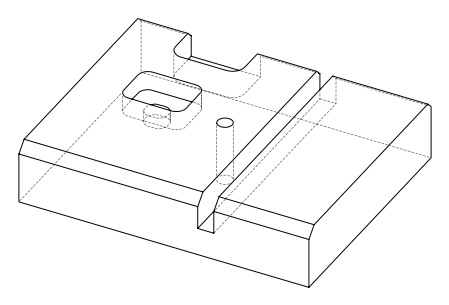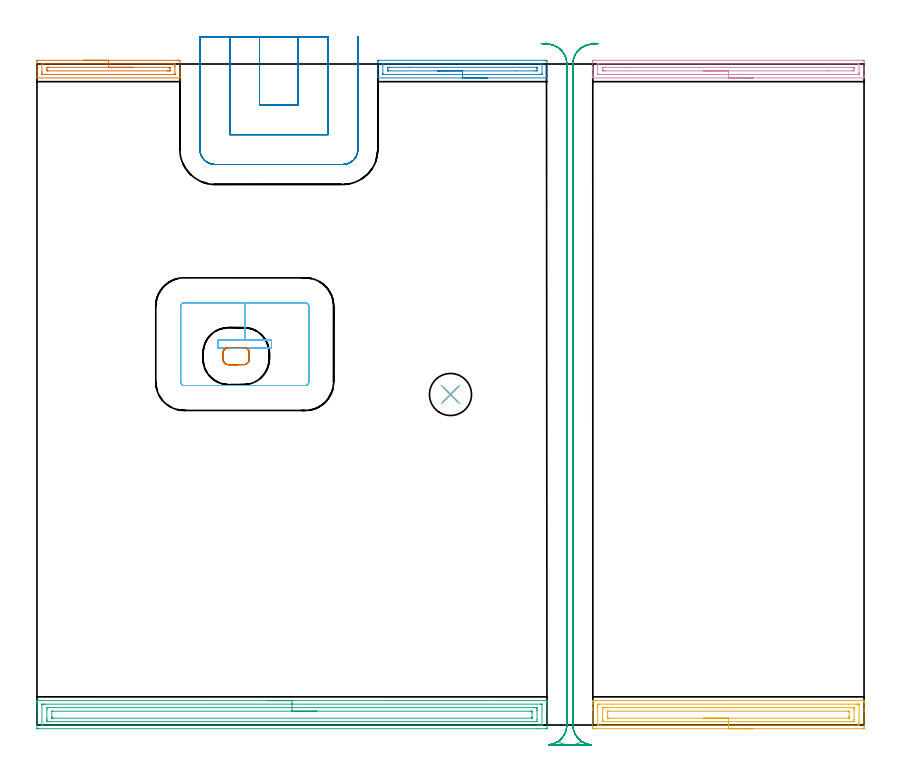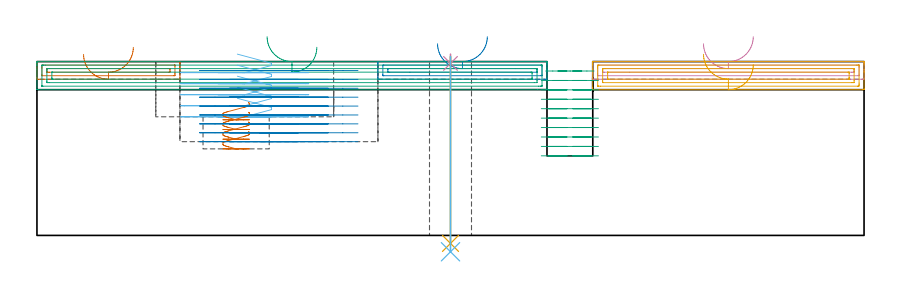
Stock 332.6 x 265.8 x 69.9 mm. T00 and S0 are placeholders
(PLAN: 12 operations, 5 tool changes, 42.7 min)
(1 AREA_MILL | FG_CHAMFER_SURFACE | UGT0205_001 | 1.57 min | 1562 mm3)
(2 AREA_MILL_1 | FG_CHAMFER_SURFACE_1 | UGT0205_001 | 1.82 min | 1953 mm3)
(3 AREA_MILL_2 | FG_CHAMFER_SURFACE_2 | UGT0205_001 | 6.84 min | 13489 mm3)
(4 AREA_MILL_3 | FG_CHAMFER_SURFACE_3 | UGT0205_001 | 2.81 min | 2863 mm3)
(5 AREA_MILL_4 | FG_CHAMFER_SURFACE_4 | UGT0205_001 | 3.77 min | 7359 mm3)
(6 MILL_RECTANGULAR_POCKET | POCKET_RECTANGULAR_STRAIGHT | UGT0201_094 | Follow Part, ap 5, ae 75% | 2.91 min | 82137 mm3)
(7 MILL_RECTANGULAR_POCKET_1 | POCKET_RECTANGULAR_STRAIGHT_1 | NXT0201_012 | Follow Part, ap 4, ae 75% | 0.69 min | 6686 mm3)
(8 MILL_SLOT | SLOT_PARTIAL_RECTANGULAR | NXT0201_012 | Follow Part, ap 4, ae 75% | 9.51 min | 121099 mm3)
(9 MILL_RECTANGULAR_SLOT | SLOT_RECTANGULAR | NXT0201_012 | Follow Part, ap 4, ae 75% | 12.14 min | 184345 mm3)
(10 SPOT_DRILL | STEP1HOLE | NXT0321_9005460120000 | 0.03 min | 4 mm3)
(11 DRILL_THROUGH_HOLE_INTO_CENTER | STEP1HOLE | NXT0301_065 | 0.3 min | 4874 mm3)
(12 DRILL_TO_ENLARGE_THROUGH_HOLE | STEP1HOLE | UGT0301_292 | 0.32 min | 10799 mm3)
(TOOL UGT0205_001 | Chamfer Mill 20 x 3 x 45 deg. | D20 FL50 Z2)
(TOOL UGT0201_094 | End mill 20 mm | D20 FL38 Z4)
(TOOL NXT0201_012 | ENDMILL 16mm [2P460-1600-NA 1630] | D16 FL38 Z6)
(TOOL NXT0321_9005460120000 | NC Spot Drill, 142deg, 12mm, Carbide, Uncoated | D12 PA142 FL30 Z2)
(TOOL NXT0301_065 | Carbide Drill 9.4mm [860.1-0940-075A1-MM 2214] | D9.4 PA140 FL98 Z2)
(TOOL UGT0301_292 | Twist Drill 16.9 mm | D16.9 PA118 FL120 Z2)
(OP 1 AREA_MILL)
G17 G21 G94 G90
T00 M6
G54
G17 G0 G90 X18.75 Y267.3 S1061 M3
G43 Z79.9 H0
Z72.8
G94 G1 X18.788 Z71.928 F250.
X18.902 Z71.063
X19.091 Z70.212
X19.353 Z69.38
X19.687 Z68.574
X20.09 Z67.8
X20.558 Z67.064
X21.09 Z66.372
X21.679 Z65.729
X22.322 Z65.14
X23.014 Z64.608
X23.75 Z64.14
X24.524 Z63.737
X25.33 Z63.403
X26.162 Z63.141
X27.014 Z62.952
X27.878 Z62.838
X28.75 Z62.8
X56.417
X56.885 Y267.299 Z62.801
X57.347 Y267.295 Z62.803
X57.491 Y267.291 Z62.806
X57.5 Y266.838 Z63.259
Y263.309 Z66.785
Y262.76 Z67.337
Y262.427 Z67.669
Y261.878 Z68.218
Y261.544 Z68.55
Y260.877 Z69.222
Y260.549 Z69.55
X57.493 Y260.208 Z69.883
X57.492 Y260.202 Z69.888
X57.332 Y260.2 Z69.9
X0.169
X0.008 Y260.202 Z69.888
X0.007 Y260.208 Z69.883
X0. Y260.549 Z69.551
Y260.878 Z69.222
Y261.544 Z68.55
Y262.76 Z67.337
Y263.309 Z66.785
Y266.563 Z63.533
X0.003 Y266.838 Z63.259
X0.009 Y267.291 Z62.806
X0.152 Y267.295 Z62.803
X0.615 Y267.3 Z62.8
X28.75
Y265.886 Z64.214
X55.098 Y265.885 Z64.215
X55.17
X55.473 Y265.879 Z64.221
X55.49 Y265.781 Z64.319
X55.497 Y265.562 Z64.538
X55.499 Y265.073 Z65.027
X55.5 Y264.677 Z65.423
X55.499 Y262.031 Z68.069
X55.49 Y261.634 Z68.466
X55.488 Y261.62 Z68.48
X55.482 Y261.618 Z68.482
X55.458 Y261.616 Z68.484
X55.407 Y261.615 Z68.485
X55.304 Y261.614 Z68.486
X2.402 Y261.615 Z68.485
X2.33
X2.027 Y261.621 Z68.479
X2.01 Y261.719 Z68.381
X2.003 Y261.938 Z68.162
X2.001 Y262.427 Z67.673
X2. Y262.823 Z67.277
X2.001 Y265.469 Z64.631
X2.01 Y265.866 Z64.234
X2.012 Y265.88 Z64.22
X2.018 Y265.882 Z64.218
X2.042 Y265.884 Z64.216
X2.093 Y265.885 Z64.215
X2.196 Y265.886 Z64.214
X28.75
Y264.472 Z65.628
X53.028 Y264.471 Z65.629
X53.312 Y264.47 Z65.63
X53.406 Y264.468 Z65.632
X53.473 Y264.465 Z65.635
X53.49 Y264.376 Z65.724
X53.495 Y264.191 Z65.909
X53.499 Y264.006 Z66.094
Y263.309 Z66.791
X53.497 Y263.126 Z66.974
X53.49 Y263.062 Z67.038
X53.481 Y263.035 Z67.065
X53.453 Y263.034 Z67.066
X53.312 Y263.031 Z67.069
X52.702 Y263.029 Z67.071
X52.419 Y263.028 Z67.072
X4.471 Y263.029 Z67.071
X4.188 Y263.031 Z67.069
X4.094 Y263.032 Z67.068
X4.027 Y263.035 Z67.065
X4.01 Y263.124 Z66.976
X4.005 Y263.309 Z66.791
X4.001 Y263.494 Z66.606
Y264.191 Z65.909
X4.003 Y264.374 Z65.726
X4.01 Y264.438 Z65.662
X4.019 Y264.465 Z65.635
X4.047 Y264.466 Z65.634
X4.188 Y264.469 Z65.631
X4.798 Y264.471 Z65.629
X5.081 Y264.472 Z65.628
X28.75
X29.622 Z65.666
X30.486 Z65.78
X31.338 Z65.969
X32.17 Z66.231
X32.976 Z66.565
X33.75 Z66.968
X34.486 Z67.437
X35.178 Z67.968
X35.821 Z68.557
X36.41 Z69.201
X36.942 Z69.893
X37.41 Z70.628
X37.813 Z71.402
X38.147 Z72.208
X38.409 Z73.04
X38.598 Z73.892
X38.712 Z74.757
X38.75 Z75.628
G0 Z79.9
M5
M2
(OP 2 AREA_MILL_1)
G17 G21 G94 G90
T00 M6
G54
G17 G0 G90 X181.1 Y260.2 S1061 M3
G43 Z79.9 H0
G94 G1 X181.062 Z79.028 F250.
X180.948 Z78.163
X180.759 Z77.312
X180.497 Z76.48
X180.163 Z75.674
X179.76 Z74.9
X179.292 Z74.164
X178.76 Z73.472
X178.171 Z72.829
X177.528 Z72.239
X176.836 Z71.708
X176.1 Z71.24
X175.326 Z70.837
X174.52 Z70.503
X173.688 Z70.241
X172.836 Z70.052
X171.972 Z69.938
X171.1 Z69.9
X137.24
X137.11 Y260.206 Z69.893
X137.1 Y260.491 Z69.608
Y260.989 Z69.11
Y261.544 Z68.55
Y263.587 Z66.511
Y264.191 Z65.903
Y266.536 Z63.561
X137.103 Y266.838 Z63.258
X137.109 Y267.291 Z62.805
X137.224 Y267.295 Z62.803
X137.686 Y267.3 Z62.8
X204.047
X204.514 Y267.299 Z62.801
X204.976 Y267.295 Z62.803
X205.091 Y267.291 Z62.805
X205.1 Y266.838 Z63.258
Y264.191 Z65.903
Y263.587 Z66.511
Y263.309 Z66.788
Y261.544 Z68.55
Y260.989 Z69.11
Y260.662 Z69.437
X205.099 Y260.49 Z69.609
X205.09 Y260.206 Z69.893
X204.96 Y260.2 Z69.9
X171.1
Y261.614 Z68.486
X139.468 Y261.615 Z68.485
X139.396 Y261.616 Z68.484
X139.11 Y261.626 Z68.474
X139.105 Y261.714 Z68.386
X139.101 Y261.908 Z68.192
Y265.436 Z64.664
X139.11 Y265.801 Z64.299
X139.118 Y265.879 Z64.221
X139.161 Y265.882 Z64.218
X139.263 Y265.885 Z64.215
X139.468 Y265.886 Z64.214
X202.732 Y265.885 Z64.215
X202.804 Y265.884 Z64.216
X203.09 Y265.874 Z64.226
X203.095 Y265.786 Z64.314
X203.099 Y265.592 Z64.508
Y262.064 Z68.036
X203.09 Y261.699 Z68.401
X203.082 Y261.621 Z68.479
X203.039 Y261.618 Z68.482
X202.937 Y261.615 Z68.485
X202.732 Y261.614 Z68.486
X171.1
Y263.028 Z67.072
X141.25 Y263.029 Z67.071
X141.156 Y263.031 Z67.069
X141.123 Y263.033 Z67.067
X141.111 Y263.034 Z67.066
X141.108 Y263.062 Z67.038
X141.103 Y263.161 Z66.939
X141.101 Y263.309 Z66.791
X141.1 Y263.457 Z66.643
X141.103 Y264.191 Z65.909
X141.106 Y264.334 Z65.766
X141.118 Y264.465 Z65.635
X141.25 Y264.466 Z65.634
X141.859 Y264.471 Z65.629
X149.989 Y264.472 Z65.628
X200.95 Y264.471 Z65.629
X201.044 Y264.47 Z65.63
X201.077 Y264.467 Z65.633
X201.089 Y264.466 Z65.634
X201.092 Y264.438 Z65.662
X201.097 Y264.34 Z65.76
X201.099 Y264.191 Z65.909
X201.1 Y264.043 Z66.057
X201.097 Y263.309 Z66.791
X201.094 Y263.166 Z66.934
X201.082 Y263.036 Z67.065
X200.95 Y263.034 Z67.066
X200.341 Y263.029 Z67.071
X192.363 Y263.028 Z67.072
X171.1
X170.228 Z67.11
X169.364 Z67.223
X168.512 Z67.412
X167.68 Z67.675
X166.874 Z68.008
X166.1 Y263.029 Z68.411
X165.364 Z68.88
X164.672 Z69.411
X164.029 Z70.
X163.44 Z70.644
X162.908 Z71.336
X162.44 Z72.071
X162.037 Z72.845
X161.703 Z73.651
X161.441 Z74.483
X161.252 Z75.335
X161.138 Z76.2
X161.1 Z77.071
G0 Z79.9
M5
M2
(OP 3 AREA_MILL_2)
G17 G21 G94 G90
T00 M6
G54
G17 G0 G90 X92.55 Y9.8 S1061 M3
G43 Z79.9 H0
G94 G1 X92.588 Z79.028 F250.
X92.702 Z78.163
X92.891 Z77.312
X93.153 Z76.48
X93.487 Z75.674
X93.89 Z74.9
X94.358 Z74.164
X94.89 Z73.472
X95.479 Z72.829
X96.122 Z72.239
X96.814 Z71.708
X97.55 Z71.24
X98.324 Z70.837
X99.13 Z70.503
X99.962 Z70.241
X100.813 Z70.052
X101.678 Z69.938
X102.55 Z69.9
X204.919
X205.09 Y9.797 Z69.889
X205.097 Y9.645 Z69.738
X205.1 Y9.486 Z69.585
Y9.244 Z69.344
Y8.535 Z68.63
Y7.303 Z67.4
Y6.781 Z66.875
Y6.165 Z66.26
Y-1.112 Z58.986
X205.097 Y-1.376 Z58.722
X205.09 Y-1.492 Z58.606
X204.971 Y-1.499 Z58.599
X204.472 Y-1.5 Z58.6
X201.287
X0.628
X0.125 Y-1.495 Z58.603
X0.01 Y-1.492 Z58.606
X0. Y-1.373 Z58.725
Y6.781 Z66.875
Y8.18 Z68.276
Y8.535 Z68.63
Y9.244 Z69.344
Y9.486 Z69.585
X0.003 Y9.645 Z69.738
X0.01 Y9.797 Z69.889
X0.181 Y9.8 Z69.9
X102.55
Y8.386 Z68.486
X202.684 Y8.385 Z68.485
X202.837
X203.043 Y8.381 Z68.481
X203.087 Y8.379 Z68.479
X203.093 Y8.351 Z68.451
X203.096 Y8.316 Z68.416
X203.1 Y8.127 Z68.227
Y0.234 Z60.334
X203.098 Y0.098 Z60.198
X203.094 Y-0.01 Z60.09
X203.09 Y-0.077 Z60.023
X203.054 Y-0.079 Z60.021
X202.684 Y-0.084 Z60.016
X202.532 Y-0.085 Z60.015
X201.79 Y-0.086 Z60.014
X2.416 Y-0.085 Z60.015
X2.263
X2.057 Y-0.081 Z60.019
X2.013 Y-0.079 Z60.021
X2.007 Y-0.051 Z60.049
X2.004 Y-0.016 Z60.084
X2. Y0.173 Z60.273
Y8.066 Z68.166
X2.002 Y8.202 Z68.302
X2.006 Y8.31 Z68.41
X2.01 Y8.377 Z68.477
X2.046 Y8.379 Z68.479
X2.416 Y8.384 Z68.484
X2.568 Y8.385 Z68.485
X3.31 Y8.386 Z68.486
X102.55
Y6.971 Z67.071
X200.002
X200.703 Y6.97 Z67.07
X200.896 Y6.968 Z67.068
X201.081 Y6.965 Z67.065
X201.09 Y6.781 Z66.881
X201.097 Y6.583 Z66.683
X201.1 Y5.904 Z66.004
Y5.704 Z65.804
X201.099 Y2.197 Z62.297
X201.09 Y1.519 Z61.619
X201.083 Y1.335 Z61.435
X200.002 Y1.329 Z61.429
X5.098
X4.397 Y1.33 Z61.43
X4.204 Y1.332 Z61.432
X4.019 Y1.335 Z61.435
X4.01 Y1.519 Z61.619
X4.003 Y1.717 Z61.817
X4. Y2.396 Z62.496
Y2.596 Z62.696
X4.001 Y6.103 Z66.203
X4.01 Y6.781 Z66.881
X4.017 Y6.964 Z67.064
X5.098 Y6.971 Z67.071
X102.55
Y5.557 Z65.657
X198.567
X198.951 Y5.555 Z65.655
X199.018 Y5.554 Z65.654
X199.081 Y5.551 Z65.651
X199.09 Y5.46 Z65.56
X199.1 Y5.035 Z65.135
Y3.281 Z63.381
X199.099 Y2.838 Z62.938
X199.098 Y2.784 Z62.884
X199.094 Y2.758 Z62.858
X199.091 Y2.75 Z62.85
X199.078 Y2.748 Z62.848
X198.935 Y2.745 Z62.845
X198.754 Y2.743 Z62.843
X6.533
X6.149 Y2.745 Z62.845
X6.082 Y2.746 Z62.846
X6.019 Y2.749 Z62.849
X6.01 Y2.84 Z62.94
X6. Y3.265 Z63.365
X6.001 Y5.462 Z65.562
X6.002 Y5.516 Z65.616
X6.006 Y5.542 Z65.642
X6.009 Y5.55 Z65.65
X6.023 Y5.551 Z65.651
X6.165 Y5.555 Z65.655
X6.346 Y5.557 Z65.657
X102.55
X103.422 Z65.695
X104.286 Z65.809
X105.138 Z65.998
X105.97 Z66.26
X106.776 Z66.594
X107.55 Z66.997
X108.286 Z67.466
X108.978 Z67.997
X109.621 Z68.586
X110.21 Z69.229
X110.741 Z69.921
X111.21 Z70.657
X111.613 Z71.431
X111.947 Z72.237
X112.209 Z73.069
X112.398 Z73.921
X112.512 Z74.786
X112.55 Z75.657
G0 Z79.9
M5
M2
(OP 4 AREA_MILL_3)
G17 G21 G94 G90
T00 M6
G54
G17 G0 G90 X288.05 Y260.2 S1061 M3
G43 Z79.9 H0
G94 G1 X288.012 Z79.028 F250.
X287.898 Z78.163
X287.709 Z77.312
X287.447 Z76.48
X287.113 Z75.674
X286.71 Z74.9
X286.242 Z74.164
X285.71 Z73.472
X285.121 Z72.829
X284.478 Z72.239
X283.786 Z71.708
X283.05 Z71.24
X282.276 Z70.837
X281.47 Z70.503
X280.638 Z70.241
X279.786 Z70.052
X278.922 Z69.938
X278.05 Z69.9
X223.65
X223.51 Y260.206 Z69.893
X223.5 Y260.512 Z69.587
Y260.949 Z69.15
Y261.545 Z68.55
Y263.606 Z66.491
Y264.191 Z65.904
Y264.781 Z65.314
Y266.545 Z63.551
X223.503 Y266.838 Z63.259
X223.509 Y267.291 Z62.805
X223.634 Y267.295 Z62.803
X224.096 Y267.3 Z62.8
X331.537
X332.004 Y267.299 Z62.801
X332.466 Y267.295 Z62.803
X332.591 Y267.291 Z62.805
X332.6 Y266.838 Z63.259
Y264.191 Z65.904
Y263.606 Z66.491
Y263.309 Z66.788
Y261.545 Z68.55
Y260.949 Z69.15
Y260.662 Z69.437
Y260.511 Z69.588
X332.59 Y260.206 Z69.893
X332.45 Y260.2 Z69.9
X278.05
Y261.614 Z68.486
X225.88 Y261.615 Z68.485
X225.808
X225.513 Y261.621 Z68.479
X225.508 Y261.716 Z68.384
X225.502 Y261.919 Z68.181
X225.5 Y265.073 Z65.027
X225.501 Y265.448 Z64.652
X225.507 Y265.825 Z64.275
X225.51 Y265.871 Z64.229
X225.524 Y265.879 Z64.221
X225.572 Y265.882 Z64.218
X225.675 Y265.885 Z64.215
X225.88 Y265.886 Z64.214
X225.95
X330.22 Y265.885 Z64.215
X330.292
X330.587 Y265.879 Z64.221
X330.592 Y265.784 Z64.316
X330.599 Y265.581 Z64.519
X330.6 Y262.427 Z67.673
X330.599 Y262.052 Z68.048
X330.593 Y261.675 Z68.425
X330.59 Y261.629 Z68.471
X330.576 Y261.621 Z68.479
X330.528 Y261.618 Z68.482
X330.425 Y261.615 Z68.485
X330.22 Y261.614 Z68.486
X330.15
X278.05
Y263.029 Z67.072
X228.555 Z67.071
X227.945 Y263.03 Z67.07
X227.663 Y263.033 Z67.067
X227.57 Y263.036 Z67.064
X227.51 Y263.045 Z67.055
X227.506 Y263.147 Z66.953
X227.502 Y263.309 Z66.791
X227.501 Y263.47 Z66.63
X227.506 Y264.191 Z65.909
X227.509 Y264.344 Z65.756
X227.531 Y264.465 Z65.635
X227.663 Y264.466 Z65.634
X228.273 Y264.471 Z65.629
X238.36 Y264.472 Z65.628
X327.545 Y264.471 Z65.629
X328.155 Y264.47 Z65.63
X328.437 Y264.467 Z65.633
X328.53 Y264.465 Z65.635
X328.59 Y264.455 Z65.645
X328.594 Y264.353 Z65.747
X328.598 Y264.191 Z65.909
X328.599 Y264.03 Z66.07
X328.594 Y263.309 Z66.791
X328.591 Y263.156 Z66.944
X328.569 Y263.035 Z67.065
X328.437 Y263.034 Z67.066
X327.827 Y263.029 Z67.071
X317.77 Z67.072
X278.05
X277.178 Z67.11
X276.314 Z67.223
X275.462 Z67.412
X274.63 Z67.675
X273.824 Z68.008
X273.05 Z68.411
X272.314 Z68.88
X271.622 Z69.411
X270.979 Z70.
X270.39 Z70.644
X269.858 Z71.336
X269.39 Z72.072
X268.987 Z72.845
X268.653 Z73.651
X268.391 Z74.483
X268.202 Z75.335
X268.088 Z76.2
X268.05 Z77.072
G0 Z79.9
M5
M2
(OP 5 AREA_MILL_4)
G17 G21 G94 G90
T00 M6
G54
G17 G0 G90 X288.05 Y-1.5 S1061 M3
G43 Z79.9 H0
Z68.6
G94 G1 X288.012 Z67.728 F250.
X287.898 Z66.864
X287.709 Z66.012
X287.447 Z65.18
X287.113 Z64.374
X286.71 Z63.6
X286.242 Z62.864
X285.71 Z62.172
X285.121 Z61.529
X284.478 Z60.94
X283.786 Z60.408
X283.05 Z59.94
X282.276 Z59.537
X281.47 Z59.203
X280.638 Z58.941
X279.786 Z58.752
X278.922 Z58.638
X278.05 Z58.6
X224.096
X223.706 Y-1.496 Z58.602
X223.51 Y-1.492 Z58.605
X223.505 Y-1.112 Z58.985
X223.5 Y-0.525 Z59.572
Y5.904 Z65.998
Y6.485 Z66.582
Y6.781 Z66.878
Y8.535 Z68.629
Y9.126 Z69.225
Y9.538 Z69.637
X223.503 Y9.671 Z69.764
X223.51 Y9.798 Z69.888
X223.65 Y9.8 Z69.9
X332.45
X332.59 Y9.798 Z69.888
X332.597 Y9.671 Z69.764
X332.6 Y9.538 Z69.637
Y9.126 Z69.225
Y8.535 Z68.629
Y6.485 Z66.582
Y5.904 Z65.998
Y5.318 Z65.413
Y-1.112 Z58.985
X332.597 Y-1.405 Z58.692
X332.59 Y-1.492 Z58.605
X332.502 Y-1.499 Z58.599
X332.004 Y-1.5 Z58.6
X278.05
Y-0.086 Z60.014
X226.62
X225.88 Y-0.085 Z60.015
X225.726 Y-0.083 Z60.017
X225.539 Y-0.079 Z60.021
X225.509 Y-0.071 Z60.029
X225.505 Y-0.047 Z60.053
X225.503 Y-0.021 Z60.079
X225.5 Y0.138 Z60.238
Y7.154 Z67.254
X225.502 Y7.658 Z67.758
X225.506 Y8.026 Z68.126
X225.52 Y8.379 Z68.479
X225.88 Y8.383 Z68.483
X226.032 Y8.385 Z68.485
X329.48 Y8.386 Z68.486
X330.22 Y8.385 Z68.485
X330.374 Y8.383 Z68.483
X330.561 Y8.379 Z68.479
X330.591 Y8.371 Z68.471
X330.595 Y8.347 Z68.447
X330.597 Y8.321 Z68.421
X330.6 Y8.162 Z68.262
Y1.146 Z61.246
X330.598 Y0.642 Z60.742
X330.594 Y0.274 Z60.374
X330.58 Y-0.079 Z60.021
X330.22 Y-0.084 Z60.016
X330.068 Y-0.085 Z60.015
X278.05 Y-0.086 Z60.014
Y1.328 Z61.428
X227.663 Y1.329 Z61.429
X227.599 Y1.33 Z61.43
X227.548 Y1.332 Z61.432
X227.52 Y1.335 Z61.435
X227.51 Y1.36 Z61.46
X227.505 Y1.519 Z61.619
X227.501 Y1.679 Z61.779
X227.5 Y2.396 Z62.496
Y6.065 Z66.165
X227.502 Y6.781 Z66.881
X227.504 Y6.937 Z67.037
X227.509 Y6.96 Z67.06
X227.521 Y6.965 Z67.065
X227.567 Y6.967 Z67.067
X227.663 Y6.97 Z67.07
X228.361 Y6.971 Z67.071
X228.555
X328.437
X328.501 Y6.97 Z67.07
X328.552 Y6.967 Z67.067
X328.58 Y6.965 Z67.065
X328.59 Y6.94 Z67.04
X328.595 Y6.781 Z66.881
X328.599 Y6.621 Z66.721
X328.6 Y5.904 Z66.004
Y2.235 Z62.335
X328.598 Y1.519 Z61.619
X328.596 Y1.363 Z61.463
X328.591 Y1.34 Z61.44
X328.579 Y1.335 Z61.435
X328.533 Y1.332 Z61.432
X328.437 Y1.33 Z61.43
X327.739 Y1.329 Z61.429
X327.545 Y1.328 Z61.428
X278.05
Y2.743 Z62.843
X229.986
X229.622 Y2.744 Z62.844
X229.55 Y2.746 Z62.846
X229.519 Y2.749 Z62.849
X229.51 Y2.753 Z62.853
X229.507 Y2.771 Z62.871
X229.503 Y2.861 Z62.961
X229.5 Y3.221 Z63.321
Y5.027 Z65.127
X229.503 Y5.439 Z65.539
X229.507 Y5.542 Z65.642
X229.51 Y5.549 Z65.649
X229.519 Y5.552 Z65.652
X229.555 Y5.555 Z65.655
X229.62 Y5.557 Z65.657
X326.114
X326.478 Y5.556 Z65.656
X326.55 Y5.554 Z65.654
X326.581 Y5.551 Z65.651
X326.59 Y5.547 Z65.647
X326.593 Y5.529 Z65.629
X326.597 Y5.439 Z65.539
X326.6 Y5.079 Z65.179
Y3.325 Z63.425
Y3.273 Z63.373
X326.597 Y2.861 Z62.961
X326.593 Y2.758 Z62.858
X326.59 Y2.751 Z62.851
X326.581 Y2.748 Z62.848
X326.546 Y2.745 Z62.845
X326.48 Y2.743 Z62.843
X278.05
X277.178 Z62.881
X276.314 Z62.995
X275.462 Z63.183
X274.63 Z63.446
X273.824 Z63.78
X273.05 Z64.182
X272.314 Z64.651
X271.622 Z65.182
X270.979 Z65.772
X270.39 Z66.415
X269.858 Z67.107
X269.39 Z67.843
X268.987 Z68.616
X268.653 Z69.422
X268.391 Z70.254
X268.202 Z71.106
X268.088 Z71.971
X268.05 Z72.843
G0 Z79.9
M5
M2
(OP 6 MILL_RECTANGULAR_POCKET)
G17 G21 G94 G90
T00 M6
G54
G17 G0 G90 X80.584 Y151.5 S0 M3
G43 Z79.9 H0
Z72.9
G94 G1 X94.3 Z69.225 F250.
Y154.8 Z68.34
X83.55 Z65.46
X72.8 F500.
Y151.5
X94.3
Y154.8
X83.55
Y169.8
X59.2
G3 X57.8 Y168.4 R1.4
G1 Y137.9
G3 X59.2 Y136.5 R1.4
G1 X107.9
G3 X109.3 Y137.9 R1.4
G1 Y168.4
G3 X107.9 Y169.8 R1.4
G1 X83.55
X82.55
G0 X80.584 Y151.5 Z68.46
G1 X94.3 Z64.785 F250.
Y154.8 Z63.9
X83.55 Z61.02
X72.8 F500.
Y151.5
X94.3
Y154.8
X83.55
Y169.8
X59.2
G3 X57.8 Y168.4 R1.4
G1 Y137.9
G3 X59.2 Y136.5 R1.4
G1 X107.9
G3 X109.3 Y137.9 R1.4
G1 Y168.4
G3 X107.9 Y169.8 R1.4
G1 X83.55
X82.55
G0 X80.584 Y151.5 Z64.02
G1 X94.3 Z60.345 F250.
Y154.8 Z59.46
X83.55 Z56.58
X72.8 F500.
Y151.5
X94.3
Y154.8
X83.55
Y169.8
X59.2
G3 X57.8 Y168.4 R1.4
G1 Y137.9
G3 X59.2 Y136.5 R1.4
G1 X107.9
G3 X109.3 Y137.9 R1.4
G1 Y168.4
G3 X107.9 Y169.8 R1.4
G1 X83.55
X82.55
G0 X80.584 Y151.5 Z59.58
G1 X94.3 Z55.905 F250.
Y154.8 Z55.02
X83.55 Z52.14
X72.8 F500.
Y151.5
X94.3
Y154.8
X83.55
Y169.8
X59.2
G3 X57.8 Y168.4 R1.4
G1 Y137.9
G3 X59.2 Y136.5 R1.4
G1 X107.9
G3 X109.3 Y137.9 R1.4
G1 Y168.4
G3 X107.9 Y169.8 R1.4
G1 X83.55
X82.55
G0 X80.584 Y151.5 Z55.14
G1 X94.3 Z51.465 F250.
Y154.8 Z50.58
X83.55 Z47.7
X72.8 F500.
Y151.5
X94.3
Y154.8
X83.55
Y169.8
X59.2
G3 X57.8 Y168.4 R1.4
G1 Y137.9
G3 X59.2 Y136.5 R1.4
G1 X107.9
G3 X109.3 Y137.9 R1.4
G1 Y168.4
G3 X107.9 Y169.8 R1.4
G1 X83.55
X82.55
G0 Z79.9
M5
M2
(OP 7 MILL_RECTANGULAR_POCKET_1)
G17 G21 G94 G90
T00 M6
G54
G17 G0 G90 X85.04 Y145.967 S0 M3
G43 Z79.9 H1
Z53.4
G94 G1 X85.199 Y146.248 Z53.313 F250.
X85.336 Y146.639 Z53.202
X85.4 Y147.048 Z53.091
Y149.652 Z52.394
X85.336 Y150.061 Z52.283
X85.199 Y150.452 Z52.172
X84.995 Y150.812 Z52.061
X84.73 Y151.13 Z51.95
X84.412 Y151.395 Z51.839
X84.052 Y151.599 Z51.728
X83.661 Y151.736 Z51.617
X83.252 Y151.8 Z51.506
X76.948 Z49.817
X76.539 Y151.736 Z49.706
X76.148 Y151.599 Z49.595
X75.788 Y151.395 Z49.484
X75.47 Y151.13 Z49.373
X75.205 Y150.812 Z49.263
X75.001 Y150.452 Z49.152
X74.864 Y150.061 Z49.041
X74.8 Y149.652 Z48.93
Y147.048 Z48.232
X74.864 Y146.639 Z48.121
X75.001 Y146.248 Z48.01
X75.205 Y145.888 Z47.899
X75.47 Y145.57 Z47.788
X75.788 Y145.305 Z47.677
X76.148 Y145.101 Z47.566
X76.539 Y144.964 Z47.455
X76.948 Y144.9 Z47.344
X77.1 Z47.304
X80.1 Z46.5
X83.1 F500.
G3 X85.4 Y147.2 R2.3
G1 Y149.5
G3 X83.1 Y151.8 R2.3
G1 X77.1
G3 X74.8 Y149.5 R2.3
G1 Y147.2
G3 X77.1 Y144.9 R2.3
G1 X80.1
X81.1
G0 X85.04 Y145.967 Z49.5
G1 X85.199 Y146.248 Z49.413 F250.
X85.336 Y146.639 Z49.302
X85.4 Y147.048 Z49.191
Y149.652 Z48.494
X85.336 Y150.061 Z48.383
X85.199 Y150.452 Z48.272
X84.995 Y150.812 Z48.161
X84.73 Y151.13 Z48.05
X84.412 Y151.395 Z47.939
X84.052 Y151.599 Z47.828
X83.661 Y151.736 Z47.717
X83.252 Y151.8 Z47.606
X76.948 Z45.917
X76.539 Y151.736 Z45.806
X76.148 Y151.599 Z45.695
X75.788 Y151.395 Z45.584
X75.47 Y151.13 Z45.473
X75.205 Y150.812 Z45.363
X75.001 Y150.452 Z45.252
X74.864 Y150.061 Z45.141
X74.8 Y149.652 Z45.03
Y147.048 Z44.332
X74.864 Y146.639 Z44.221
X75.001 Y146.248 Z44.11
X75.205 Y145.888 Z43.999
X75.47 Y145.57 Z43.888
X75.788 Y145.305 Z43.777
X76.148 Y145.101 Z43.666
X76.539 Y144.964 Z43.555
X76.948 Y144.9 Z43.444
X77.1 Z43.404
X80.1 Z42.6
X83.1 F500.
G3 X85.4 Y147.2 R2.3
G1 Y149.5
G3 X83.1 Y151.8 R2.3
G1 X77.1
G3 X74.8 Y149.5 R2.3
G1 Y147.2
G3 X77.1 Y144.9 R2.3
G1 X80.1
X81.1
G0 X85.04 Y145.967 Z45.6
G1 X85.199 Y146.248 Z45.513 F250.
X85.336 Y146.639 Z45.402
X85.4 Y147.048 Z45.291
Y149.652 Z44.594
X85.336 Y150.061 Z44.483
X85.199 Y150.452 Z44.372
X84.995 Y150.812 Z44.261
X84.73 Y151.13 Z44.15
X84.412 Y151.395 Z44.039
X84.052 Y151.599 Z43.928
X83.661 Y151.736 Z43.817
X83.252 Y151.8 Z43.706
X76.948 Z42.017
X76.539 Y151.736 Z41.906
X76.148 Y151.599 Z41.795
X75.788 Y151.395 Z41.684
X75.47 Y151.13 Z41.573
X75.205 Y150.812 Z41.463
X75.001 Y150.452 Z41.352
X74.864 Y150.061 Z41.241
X74.8 Y149.652 Z41.13
Y147.048 Z40.432
X74.864 Y146.639 Z40.321
X75.001 Y146.248 Z40.21
X75.205 Y145.888 Z40.099
X75.47 Y145.57 Z39.988
X75.788 Y145.305 Z39.877
X76.148 Y145.101 Z39.766
X76.539 Y144.964 Z39.655
X76.948 Y144.9 Z39.544
X77.1 Z39.504
X80.1 Z38.7
X83.1 F500.
G3 X85.4 Y147.2 R2.3
G1 Y149.5
G3 X83.1 Y151.8 R2.3
G1 X77.1
G3 X74.8 Y149.5 R2.3
G1 Y147.2
G3 X77.1 Y144.9 R2.3
G1 X80.1
X81.1
G0 X85.04 Y145.967 Z41.7
G1 X85.199 Y146.248 Z41.613 F250.
X85.336 Y146.639 Z41.502
X85.4 Y147.048 Z41.391
Y149.652 Z40.694
X85.336 Y150.061 Z40.583
X85.199 Y150.452 Z40.472
X84.995 Y150.812 Z40.361
X84.73 Y151.13 Z40.25
X84.412 Y151.395 Z40.139
X84.052 Y151.599 Z40.028
X83.661 Y151.736 Z39.917
X83.252 Y151.8 Z39.806
X76.948 Z38.117
X76.539 Y151.736 Z38.006
X76.148 Y151.599 Z37.895
X75.788 Y151.395 Z37.784
X75.47 Y151.13 Z37.673
X75.205 Y150.812 Z37.563
X75.001 Y150.452 Z37.452
X74.864 Y150.061 Z37.341
X74.8 Y149.652 Z37.23
Y147.048 Z36.532
X74.864 Y146.639 Z36.421
X75.001 Y146.248 Z36.31
X75.205 Y145.888 Z36.199
X75.47 Y145.57 Z36.088
X75.788 Y145.305 Z35.977
X76.148 Y145.101 Z35.866
X76.539 Y144.964 Z35.755
X76.948 Y144.9 Z35.645
X77.1 Z35.604
X80.1 Z34.8
X83.1 F500.
G3 X85.4 Y147.2 R2.3
G1 Y149.5
G3 X83.1 Y151.8 R2.3
G1 X77.1
G3 X74.8 Y149.5 R2.3
G1 Y147.2
G3 X77.1 Y144.9 R2.3
G1 X80.1
X81.1
G0 Z79.9
M5
M2
(OP 8 MILL_SLOT)
G17 G21 G94 G90
T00 M6
G54
G17 G0 G90 X89.5 Y276.8 S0 M3
G43 Z79.9 H1
Z66.322
G94 G1 Y273.8 F250.
Y249.4 F500.
X105.1
Y273.8
Y276.8 F250.
X77.5
Y273.8
Y237.4 F500.
X117.1
Y273.8
Y276.8 F250.
X65.5
Y273.8
Y231.5 F500.
G3 X71.6 Y225.4 R6.1
G1 X123.
G3 X129.1 Y231.5 R6.1
G1 Y273.8
Y276.8 F250.
G0 X89.5 Z62.744
G1 Y273.8
Y249.4 F500.
X105.1
Y273.8
Y276.8 F250.
X77.5
Y273.8
Y237.4 F500.
X117.1
Y273.8
Y276.8 F250.
X65.5
Y273.8
Y231.5 F500.
G3 X71.6 Y225.4 R6.1
G1 X123.
G3 X129.1 Y231.5 R6.1
G1 Y273.8
Y276.8 F250.
G0 X89.5 Z59.167
G1 Y273.8
Y249.4 F500.
X105.1
Y273.8
Y276.8 F250.
X77.5
Y273.8
Y237.4 F500.
X117.1
Y273.8
Y276.8 F250.
X65.5
Y273.8
Y231.5 F500.
G3 X71.6 Y225.4 R6.1
G1 X123.
G3 X129.1 Y231.5 R6.1
G1 Y273.8
Y276.8 F250.
G0 X89.5 Z55.589
G1 Y273.8
Y249.4 F500.
X105.1
Y273.8
Y276.8 F250.
X77.5
Y273.8
Y237.4 F500.
X117.1
Y273.8
Y276.8 F250.
X65.5
Y273.8
Y231.5 F500.
G3 X71.6 Y225.4 R6.1
G1 X123.
G3 X129.1 Y231.5 R6.1
G1 Y273.8
Y276.8 F250.
G0 X89.5 Z52.011
G1 Y273.8
Y249.4 F500.
X105.1
Y273.8
Y276.8 F250.
X77.5
Y273.8
Y237.4 F500.
X117.1
Y273.8
Y276.8 F250.
X65.5
Y273.8
Y231.5 F500.
G3 X71.6 Y225.4 R6.1
G1 X123.
G3 X129.1 Y231.5 R6.1
G1 Y273.8
Y276.8 F250.
G0 X89.5 Z48.433
G1 Y273.8
Y249.4 F500.
X105.1
Y273.8
Y276.8 F250.
X77.5
Y273.8
Y237.4 F500.
X117.1
Y273.8
Y276.8 F250.
X65.5
Y273.8
Y231.5 F500.
G3 X71.6 Y225.4 R6.1
G1 X123.
G3 X129.1 Y231.5 R6.1
G1 Y273.8
Y276.8 F250.
G0 X89.5 Z44.856
G1 Y273.8
Y249.4 F500.
X105.1
Y273.8
Y276.8 F250.
X77.5
Y273.8
Y237.4 F500.
X117.1
Y273.8
Y276.8 F250.
X65.5
Y273.8
Y231.5 F500.
G3 X71.6 Y225.4 R6.1
G1 X123.
G3 X129.1 Y231.5 R6.1
G1 Y273.8
Y276.8 F250.
G0 X89.5 Z41.278
G1 Y273.8
Y249.4 F500.
X105.1
Y273.8
Y276.8 F250.
X77.5
Y273.8
Y237.4 F500.
X117.1
Y273.8
Y276.8 F250.
X65.5
Y273.8
Y231.5 F500.
G3 X71.6 Y225.4 R6.1
G1 X123.
G3 X129.1 Y231.5 R6.1
G1 Y273.8
Y276.8 F250.
G0 X89.5 Z37.7
G1 Y273.8
Y249.4 F500.
X105.1
Y273.8
Y276.8 F250.
X77.5
Y273.8
Y237.4 F500.
X117.1
Y273.8
Y276.8 F250.
X65.5
Y273.8
Y231.5 F500.
G3 X71.6 Y225.4 R6.1
G1 X123.
G3 X129.1 Y231.5 R6.1
G1 Y273.8
Y276.8 F250.
G0 Z79.9
M5
M2
(OP 9 MILL_RECTANGULAR_SLOT)
G17 G21 G94 G90
T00 M6
G54
G17 G0 G90 X204.575 Y274.328 S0 M3
G43 Z79.9 H1
Z66.11
G94 G1 X207.443 Y273.449 F250.
G2 X213.1 Y265.8 R8. F500.
G1 Y0.
G2 X209.544 Y-6.652 R8.
G3 X213.989 Y-8. R8.
G1 X214.608
G3 X219.054 Y-6.651 R8.
G2 X215.5 Y0. R8.
G1 Y265.8
G2 X221.152 Y273.448 R8.
G1 X224.02 Y274.328 F250.
G0 X202.804 Y274.03 Z62.32
G1 X205.792 Y273.77
G2 X213.1 Y265.8 R8. F500.
G1 Y0.
G2 X207.654 Y-7.581 R8.
G1 X207.645 Y-7.61
G3 X210.113 Y-8. R8.
G1 X218.513
G3 X220.967 Y-7.614 R8.
G1 X220.958 Y-7.585
G2 X215.5 Y0. R8.
G1 Y265.8
G2 X222.808 Y273.77 R8.
G1 X225.796 Y274.03 F250.
G0 X202.804 Z58.53
G1 X205.792 Y273.77
G2 X213.1 Y265.8 R8. F500.
G1 Y0.
G2 X205.792 Y-7.97 R8.
G1 Y-8.
X222.808
Y-7.97
G2 X215.5 Y0. R8.
G1 Y265.8
G2 X222.808 Y273.77 R8.
G1 X225.796 Y274.03 F250.
G0 X202.804 Z54.74
G1 X205.792 Y273.77
G2 X213.1 Y265.8 R8. F500.
G1 Y0.
G2 X205.792 Y-7.97 R8.
G1 Y-8.
X222.808
Y-7.97
G2 X215.5 Y0. R8.
G1 Y265.8
G2 X222.808 Y273.77 R8.
G1 X225.796 Y274.03 F250.
G0 X202.804 Z50.95
G1 X205.792 Y273.77
G2 X213.1 Y265.8 R8. F500.
G1 Y0.
G2 X205.792 Y-7.97 R8.
G1 Y-8.
X222.808
Y-7.97
G2 X215.5 Y0. R8.
G1 Y265.8
G2 X222.808 Y273.77 R8.
G1 X225.796 Y274.03 F250.
G0 X202.804 Z47.16
G1 X205.792 Y273.77
G2 X213.1 Y265.8 R8. F500.
G1 Y0.
G2 X205.792 Y-7.97 R8.
G1 Y-8.
X222.808
Y-7.97
G2 X215.5 Y0. R8.
G1 Y265.8
G2 X222.808 Y273.77 R8.
G1 X225.796 Y274.03 F250.
G0 X202.804 Z43.37
G1 X205.792 Y273.77
G2 X213.1 Y265.8 R8. F500.
G1 Y0.
G2 X205.792 Y-7.97 R8.
G1 Y-8.
X222.808
Y-7.97
G2 X215.5 Y0. R8.
G1 Y265.8
G2 X222.808 Y273.77 R8.
G1 X225.796 Y274.03 F250.
G0 X202.804 Z39.58
G1 X205.792 Y273.77
G2 X213.1 Y265.8 R8. F500.
G1 Y0.
G2 X205.792 Y-7.97 R8.
G1 Y-8.
X222.808
Y-7.97
G2 X215.5 Y0. R8.
G1 Y265.8
G2 X222.808 Y273.77 R8.
G1 X225.796 Y274.03 F250.
G0 X202.804 Z35.79
G1 X205.792 Y273.77
G2 X213.1 Y265.8 R8. F500.
G1 Y0.
G2 X205.792 Y-7.97 R8.
G1 Y-8.
X222.808
Y-7.97
G2 X215.5 Y0. R8.
G1 Y265.8
G2 X222.808 Y273.77 R8.
G1 X225.796 Y274.03 F250.
G0 X202.804 Z32.
G1 X205.792 Y273.77
G2 X213.1 Y265.8 R8. F500.
G1 Y0.
G2 X205.792 Y-7.97 R8.
G1 Y-8.
X222.808
Y-7.97
G2 X215.5 Y0. R8.
G1 Y265.8
G2 X222.808 Y273.77 R8.
G1 X225.796 Y274.03 F250.
G0 Z79.9
M5
M2
(OP 10 SPOT_DRILL)
G17 G21 G94 G90
T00 M6
G54
G17 G0 G90 X166.3 Y132.9 S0 M3
G43 Z79.9 H0
G94 G81 G98 Z69.173 F250. R72.9
G80
M5
M2
(OP 11 DRILL_THROUGH_HOLE_INTO_CENTER)
G17 G21 G94 G90
T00 M6
G54
G17 G0 G90 X166.3 Y132.9 S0 M3
G43 Z79.9 H1
G94 G73 G98 Z-3.211 F250. Q9.139 R71.9
G80
M5
M2
(OP 12 DRILL_TO_ENLARGE_THROUGH_HOLE)
G17 G21 G94 G90
T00 M6
G54
G17 G0 G90 X166.3 Y132.9 S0 M3
G43 Z79.9 H0
G94 G73 G98 Z-6.577 F250. Q15.295 R71.9
G80
M5
M2
